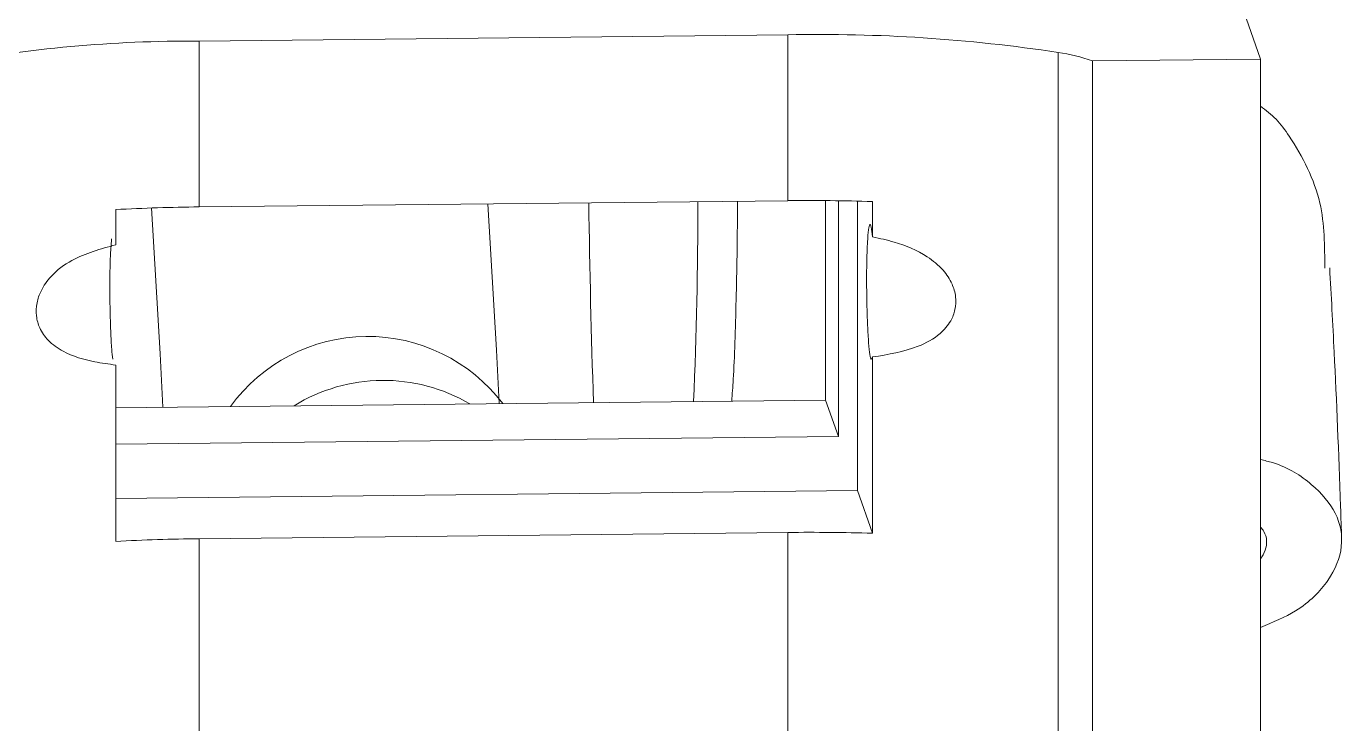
# Model space of a CAD drawing. Header units: millimetres. Extents: x 0 to 1189, y 0 to 841.
# Drawn here: x 294.497 to 297.62, y 571.13 to 572.786 of the extents above; entities that cross this region are included whole.
import ezdxf

# ---------------------------------------------------------------- set-up
doc = ezdxf.new("R2010")
doc.units = ezdxf.units.MM
doc.layers.get('0').update_dxf_attribs({"lineweight": 18})

msp = doc.modelspace()

# ---------------------------------------------------------------- linework, layer by layer
at = {"color": 7, "linetype": 'Continuous', "lineweight": 15}
for p, q in [((297.2929, 573.0897), (297.4273, 572.7084)), ((296.3049, 572.766), (294.9075, 572.7512)), ((294.9075, 572.7512), (294.9075, 572.3572)), ((296.3049, 572.766), (296.3049, 572.3721)), ((296.9466, 572.7242), (296.9466, 570.9515)), ((297.4273, 572.7084), (297.028, 572.7041)), ((297.028, 572.7041), (297.028, 567.5831)), ((297.4273, 572.7084), (297.4273, 567.8788)), ((294.7094, 572.3509), (294.7094, 572.2671)), ((296.3049, 572.3721), (294.9075, 572.3572)), ((296.3946, 572.3722), (296.3946, 571.8984)), ((296.4251, 571.8117), (296.4251, 572.3719)), ((296.4703, 572.371), (296.4703, 571.6834)), ((296.506, 572.2861), (296.506, 572.37)), ((296.506, 571.5822), (296.506, 572.0009)), ((294.7094, 571.9818), (294.7094, 571.5631)), ((296.3946, 571.8984), (294.7094, 571.8804)), ((296.4251, 571.8117), (296.3946, 571.8984)), ((294.7094, 571.7935), (296.4251, 571.8117)), ((296.4703, 571.6834), (294.7094, 571.6647)), ((296.506, 571.5822), (296.4703, 571.6834)), ((294.9075, 571.5694), (296.3049, 571.5842)), ((294.9075, 571.5694), (294.9075, 570.9785)), ((296.3049, 571.5842), (296.3049, 570.9934))]:
    msp.add_line(p, q, dxfattribs=at)
for points in [[(294.8212, 571.8816), (294.8148, 572.0083), (294.7941, 572.3547)], [(295.5925, 572.3645), (295.6133, 572.0168), (295.6198, 571.8901)]]:
    msp.add_lwpolyline(points, dxfattribs=at)
for centre, radius, start, end in [((294.8929, 569.5365), 3.2147, 89.7391, 100.6277), ((296.3808, 568.987), 3.7798, 81.3916, 91.1509), ((296.8746, 572.2572), 0.4726, 71.0541, 81.2387), ((294.9548, 567.7553), 4.6022, 90.5886, 93.057), ((320.6097, 572.7183), 24.7799, 180.81208, 181.90971), ((296.3562, 567.5969), 4.7755, 88.2025, 90.6156), ((295.3074, 571.6478), 0.4019, 37.0964, 144.1213), ((295.3451, 571.5416), 0.4037, 59.4803, 121.7404), ((294.9541, 566.9987), 4.5709, 90.5836, 93.0689), ((296.3563, 566.794), 4.7905, 88.2097, 90.6152)]:
    msp.add_arc(centre, radius, start, end, dxfattribs=at)
at = {"color": 8, "linetype": 'Continuous', "lineweight": 15}
msp.add_arc((285.3816, 572.3635), 10.7097, 357.49295, 0.03386, dxfattribs=at)
at = {"color": 7, "linetype": 'Continuous', "lineweight": 15}
for points, knots in [([(297.5795, 572.2117), (297.5795, 572.2641), (297.5794, 572.3757), (297.5195, 572.4918), (297.4664, 572.5665), (297.4401, 572.5866), (297.4273, 572.5964)], [0, 0, 0, 0, 0.155501, 0.3313666, 0.3815726, 0.4297337, 0.4297337, 0.4297337, 0.4297337]), ([(296.1717, 571.896), (296.1729, 571.9127), (296.1778, 571.9759), (296.1823, 572.1331), (296.1855, 572.282), (296.1851, 572.3654), (296.1851, 572.3708)], [0, 0, 0, 0, 0.07045, 0.2672906, 0.4614633, 0.4751183, 0.4751183, 0.4751183, 0.4751183]), ([(296.506, 572.2861), (296.505, 572.2951), (296.5029, 572.313), (296.4995, 572.318), (296.4964, 572.3055), (296.4939, 572.2757), (296.4923, 572.2323), (296.4918, 572.1804), (296.4925, 572.1259), (296.4941, 572.0747), (296.4967, 572.0324), (296.4998, 572.0041), (296.5031, 571.9921), (296.5051, 571.9981), (296.506, 572.0009)], [0, 0, 0, 0, 0.0302257, 0.0604502, 0.0906924, 0.1208717, 0.1509097, 0.1808098, 0.2106159, 0.2404305, 0.2703333, 0.3003843, 0.3305651, 0.3579115, 0.3579115, 0.3579115, 0.3579115]), ([(294.7023, 571.9956), (294.7014, 572.0028), (294.6995, 572.0191), (294.6973, 572.0614), (294.6957, 572.1133), (294.6952, 572.1682), (294.6958, 572.2188), (294.6974, 572.2595), (294.699, 572.2744), (294.6997, 572.2813)], [0, 0, 0, 0, 0.0350029, 0.0783295, 0.1214672, 0.1643861, 0.207184, 0.2499863, 0.2860806, 0.2860806, 0.2860806, 0.2860806]), ([(296.506, 572.2861), (296.5234, 572.2824), (296.5688, 572.2726), (296.6272, 572.2481), (296.6726, 572.2111), (296.6953, 572.1773), (296.7049, 572.1441), (296.7034, 572.1133), (296.6912, 572.0824), (296.6628, 572.05), (296.6014, 572.0163), (296.5432, 572.0069), (296.506, 572.0009)], [0, 0, 0, 0, 0.0523147, 0.1369032, 0.1857914, 0.2235599, 0.2539134, 0.2843476, 0.3130089, 0.3542252, 0.4176052, 0.5295643, 0.5295643, 0.5295643, 0.5295643]), ([(294.7094, 571.9818), (294.6926, 571.984), (294.6486, 571.9897), (294.5928, 572.0067), (294.5499, 572.0367), (294.5286, 572.0666), (294.5196, 572.0981), (294.521, 572.1292), (294.5324, 572.1622), (294.5591, 572.1994), (294.6173, 572.2423), (294.6735, 572.2574), (294.7094, 572.2671)], [0, 0, 0, 0, 0.050847, 0.1332195, 0.180784, 0.2175417, 0.247059, 0.2766677, 0.3045467, 0.3446656, 0.4063861, 0.5152533, 0.5152533, 0.5152533, 0.5152533]), ([(297.6196, 571.5689), (297.6188, 571.5944), (297.6138, 571.7488), (297.6048, 571.9713), (297.5949, 572.1468), (297.5913, 572.2126)], [0, 0, 0, 0, 0.0712019, 0.4294431, 0.6443613, 0.6443613, 0.6443613, 0.6443613]), ([(297.4273, 571.7573), (297.4369, 571.755), (297.4868, 571.7432), (297.5532, 571.6991), (297.6124, 571.6308), (297.6268, 571.5501), (297.5938, 571.4691), (297.5255, 571.4001), (297.4565, 571.3707), (297.4273, 571.3583)], [0, 0, 0, 0, 0.0227501, 0.1175862, 0.2139332, 0.3128794, 0.4141739, 0.5164273, 0.5912158, 0.5912158, 0.5912158, 0.5912158]), ([(297.4273, 571.5209), (297.4313, 571.5278), (297.4438, 571.5491), (297.4431, 571.5768), (297.43, 571.5936), (297.4273, 571.5971)], [0, 0, 0, 0, 0.02253848, 0.07023652, 0.08250484, 0.08250484, 0.08250484, 0.08250484])]:
    msp.add_open_spline(points, degree=3, knots=knots, dxfattribs=at)

doc.saveas('drawing.dxf')
